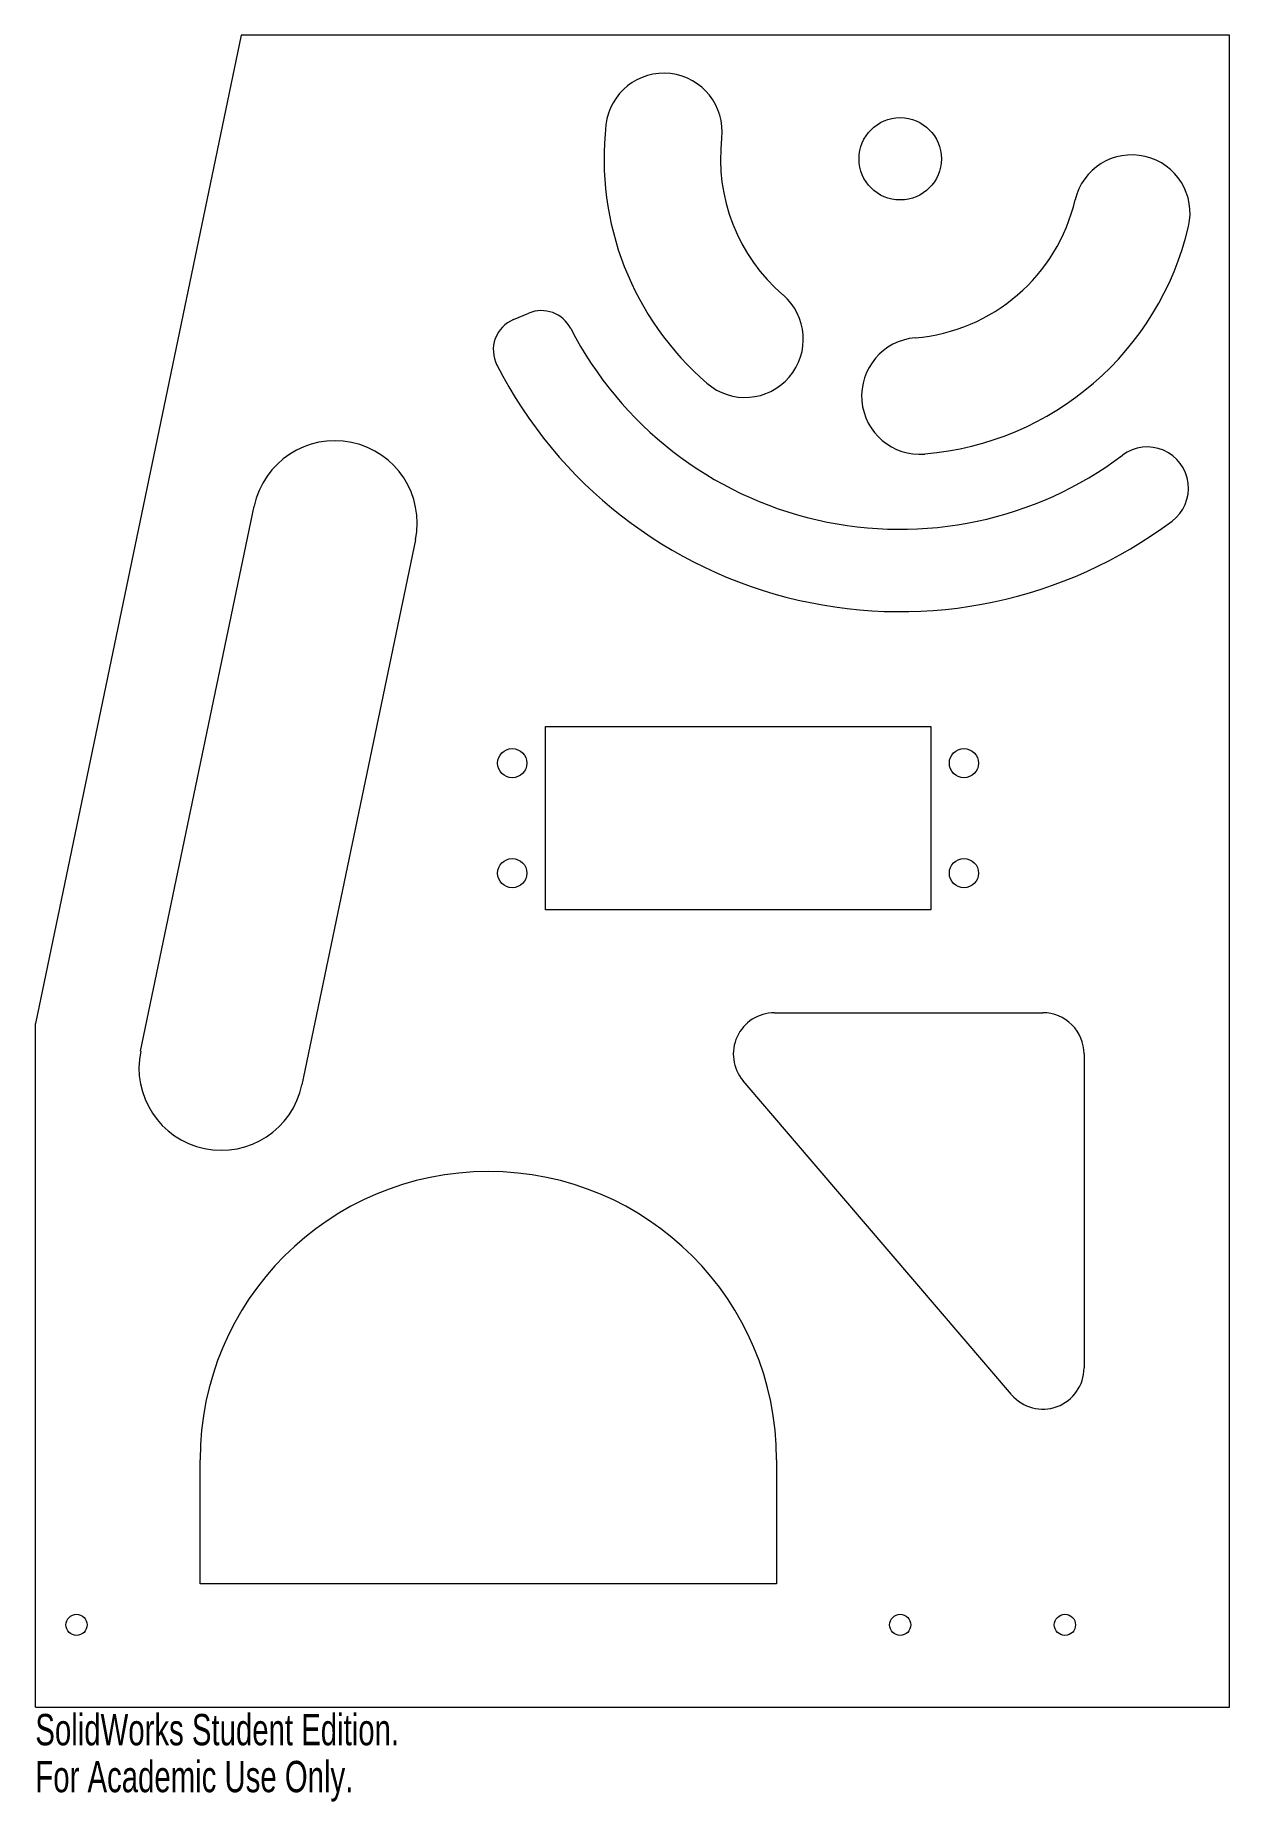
# Model space of a CAD drawing. Header units: inches. Extents: x -5.9 to 1.4, y -1.7 to 9.
import ezdxf

# ---------------------------------------------------------------- set-up
doc = ezdxf.new("R2010")
doc.units = ezdxf.units.IN
doc.header["$MEASUREMENT"] = 0
doc.styles.add('SLDTEXTSTYLE0', font='TXT', dxfattribs={"width": 0.7})

msp = doc.modelspace()

# ---------------------------------------------------------------- linework, layer by layer
at = {"color": 7, "linetype": 'Continuous', "lineweight": 15}
for p, q in [((-4.625, 9), (-5.875, 3)), ((1.375, 9), (-4.625, 9)), ((1.375, -1.153), (1.375, 9)), ((-2.972, 7.274), (-2.88, 7.312)), ((-5.236, 2.831), (-4.546, 6.14)), ((-3.567, 5.936), (-4.257, 2.627)), ((-2.779, 3.689), (-2.779, 4.803)), ((-2.779, 4.803), (-0.439, 4.803)), ((-0.439, 4.803), (-0.439, 3.689)), ((-0.439, 3.689), (-2.779, 3.689)), ((-1.388, 3.064), (0.241, 3.064)), ((-5.875, -1.153), (-5.875, 3)), ((0.491, 2.814), (0.491, 0.907)), ((0.051, 0.745), (-1.578, 2.651)), ((-4.875, -0.403), (-4.875, 0.35)), ((-1.375, 0.35), (-1.375, -0.403)), ((-1.375, -0.403), (-4.875, -0.403)), ((-5.875, -1.153), (1.375, -1.153))]:
    msp.add_line(p, q, dxfattribs=at)
for centre, radius in [((-0.625, 8.25), 0.25), ((-2.98, 4.58), 0.0886), ((-0.238, 4.58), 0.0886), ((-2.98, 3.912), 0.0886), ((-0.238, 3.912), 0.0886), ((-5.625, -0.653), 0.0642), ((-0.625, -0.653), 0.0643), ((0.375, -0.653), 0.0643)]:
    msp.add_circle(centre, radius, dxfattribs=at)
for centre, radius, start, end in [((-2.06, 8.416), 0.354, 353.4178, 173.4178), ((-0.625, 8.25), 1.798, 173.4178, 229.2852), ((-0.625, 8.25), 1.091, 173.4178, 229.2852), ((0.781, 7.92), 0.354, 346.7983, 166.7983), ((-0.625, 8.25), 1.091, 274.7648, 346.7983), ((-0.625, 8.25), 1.798, 274.7648, 346.7983), ((-1.567, 7.155), 0.354, 229.2852, 49.2852), ((-2.803, 7.128), 0.2, 27.266, 112.5836), ((-2.895, 7.089), 0.2, 112.5836, 207.082), ((-0.625, 8.25), 2.25, 207.266, 306.8699), ((-0.505, 6.81), 0.354, 94.7648, 274.7648), ((-0.625, 8.25), 2.75, 207.082, 306.8699), ((-4.057, 6.038), 0.5, 348.2317, 168.2317), ((0.875, 6.25), 0.25, 306.8699, 126.8699), ((-1.388, 2.814), 0.25, 90, 220.5096), ((0.241, 2.814), 0.25, 359.9995, 90), ((-4.746, 2.729), 0.5, 168.2317, 348.2317), ((-3.125, 0.35), 1.75, 0, 180), ((0.241, 0.907), 0.25, 220.5096, 359.9995)]:
    msp.add_arc(centre, radius, start, end, dxfattribs=at)

# ---------------------------------------------------------------- texts
at = {"color": 7, "linetype": 'Continuous', "char_height": 0.1903, "attachment_point": 1, "style": 'SLDTEXTSTYLE0'}
for s, insert in [('SolidWorks Student Edition.', (-5.875, -1.194)), ('For Academic Use Only.', (-5.875, -1.479))]:
    msp.add_mtext(s, dxfattribs=dict(at, insert=insert))

doc.saveas('drawing.dxf')
